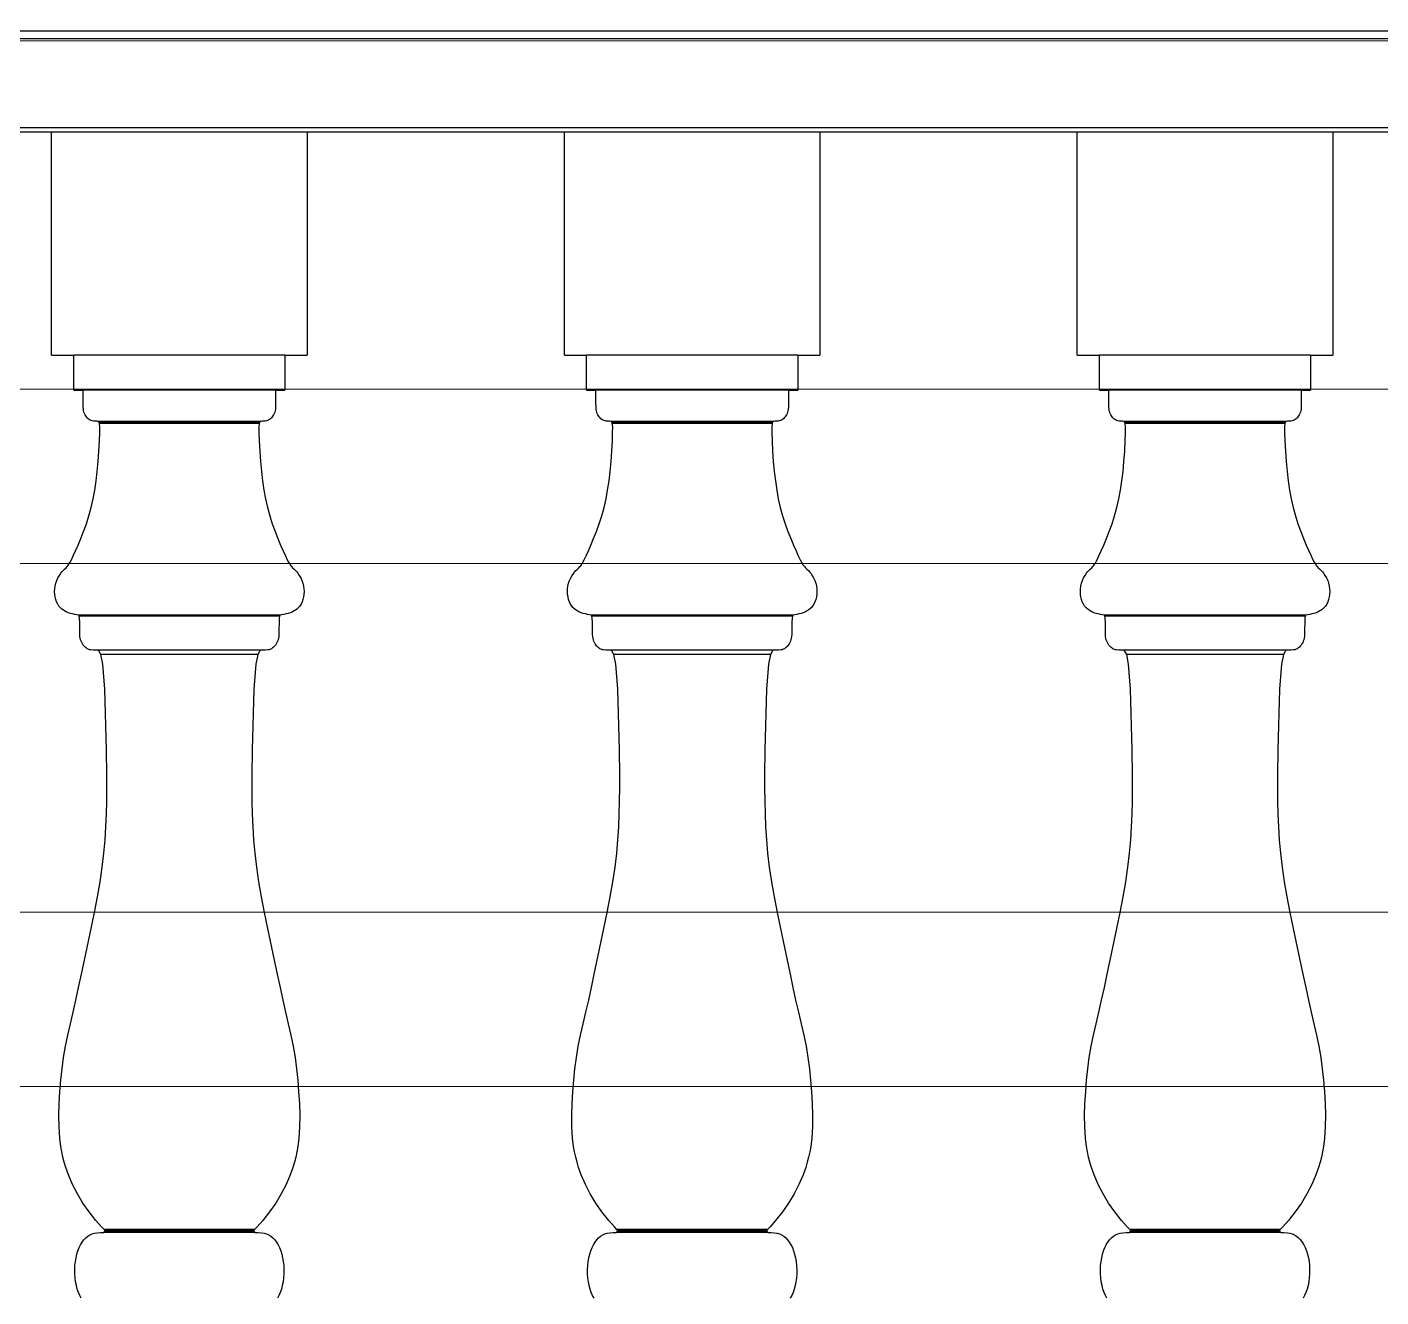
# Model space of a CAD drawing. Header units: inches. Extents: x 37.8 to 126.9, y 5.9 to 51.9.
# Drawn here: x 113.814 to 114.397, y 24.841 to 25.387 of the extents above; entities that cross this region are included whole.
import ezdxf

# ---------------------------------------------------------------- set-up
doc = ezdxf.new("R2010")
doc.units = ezdxf.units.IN
doc.header["$MEASUREMENT"] = 0
doc.layers.add('LAYER1', color=8, linetype='Continuous', lineweight=9)

msp = doc.modelspace()

# ---------------------------------------------------------------- hatches: boundary and pattern name
at = {"layer": 'LAYER1', "true_color": 0xc2b093}
h = msp.add_hatch(dxfattribs=at)
h.set_pattern_fill('ANSI32', color=253, scale=0.6, angle=135)
h.set_pattern_definition([(180, (290.93332, 359.28142), (-1e-17, -0.225), []), (180, (290.85832, 359.35642), (-1e-17, -0.225), [])])
h.paths.add_polyline_path([(106.05653, 37.34228), (106.05653, 37.54228), (106.05653, 37.59228), (106.05653, 37.99228), (106.05653, 38.04228), (106.05653, 38.44228), (106.05653, 38.49228), (106.05653, 38.84228), (107.05653, 38.84228), (107.05653, 38.49228), (107.05653, 38.44228), (107.05653, 38.04228), (107.05653, 37.99228), (107.05653, 37.59228), (107.05653, 37.54228), (107.05653, 37.34228)], flags=16)
h.paths.add_polyline_path([(107.99803, 37.34228), (107.99803, 37.54228), (107.99803, 37.59228), (107.99803, 37.99228), (107.99803, 38.04228), (107.99803, 38.44228), (107.99803, 38.49228), (107.99803, 38.84228), (108.99803, 38.84228), (108.99803, 38.49228), (108.99803, 38.44228), (108.99803, 38.04228), (108.99803, 37.99228), (108.99803, 37.59228), (108.99803, 37.54228), (108.99803, 37.34228)], flags=16)
h.paths.add_polyline_path([(116.59064, 26.14228), (116.59064, 26.94228), (117.19803, 26.94228), (117.19803, 26.14228)])
h.paths.add_polyline_path([(117.39803, 37.34228), (109.19803, 37.34228), (109.19803, 40.69228), (109.19803, 40.99228), (104.09803, 40.99228), (104.09803, 37.34228), (102.15807, 37.34228), (102.15807, 20.54228), (107.51799, 20.54228), (107.51799, 22.74228), (108.71799, 22.74228), (108.71799, 20.54228), (108.91799, 20.54228), (108.91799, 22.74228), (112.11799, 22.74228), (112.11799, 20.54228), (117.39803, 20.54228)])

# ---------------------------------------------------------------- linework, layer by layer
for p, q in [((111.83803, 25.38581), (114.81803, 25.38581)), ((112.67803, 25.38258), (114.81803, 25.38258)), ((111.83803, 25.34416), (114.81803, 25.34416)), ((113.71418, 25.34228), (113.82495, 25.34228)), ((113.82495, 25.24626), (113.82495, 25.34228)), ((113.82495, 25.34228), (113.93495, 25.34228)), ((113.93495, 25.34228), (113.93495, 25.24626)), ((113.93495, 25.34228), (114.04572, 25.34228)), ((114.04572, 25.24626), (114.04572, 25.34228)), ((114.04572, 25.34228), (114.15572, 25.34228)), ((114.15572, 25.34228), (114.15572, 25.24626)), ((114.15572, 25.34228), (114.26649, 25.34228)), ((114.26649, 25.24626), (114.26649, 25.34228)), ((114.26649, 25.34228), (114.37649, 25.34228)), ((114.37649, 25.34228), (114.37649, 25.24626)), ((114.37649, 25.34228), (114.48726, 25.34228)), ((113.82495, 25.24626), (113.83448, 25.24626)), ((113.83448, 25.23117), (113.83448, 25.24626)), ((113.92542, 25.24626), (113.83448, 25.24626)), ((113.92542, 25.24626), (113.92542, 25.23117)), ((113.92542, 25.24626), (113.93495, 25.24626)), ((114.04572, 25.24626), (114.05525, 25.24626)), ((114.05525, 25.23117), (114.05525, 25.24626)), ((114.14619, 25.24626), (114.05525, 25.24626)), ((114.14619, 25.24626), (114.14619, 25.23117)), ((114.14619, 25.24626), (114.15572, 25.24626)), ((114.26649, 25.24626), (114.27602, 25.24626)), ((114.27602, 25.23117), (114.27602, 25.24626)), ((114.36696, 25.24626), (114.27602, 25.24626)), ((114.36696, 25.24626), (114.36696, 25.23117)), ((114.36696, 25.24626), (114.37649, 25.24626)), ((113.83448, 25.23117), (113.8385, 25.23117)), ((113.83852, 25.22617), (113.8385, 25.23117)), ((113.9214, 25.23117), (113.8385, 25.23117)), ((113.9214, 25.23117), (113.92139, 25.22617)), ((113.9214, 25.23117), (113.92542, 25.23117)), ((114.05525, 25.23117), (114.05927, 25.23117)), ((114.05929, 25.22617), (114.05927, 25.23117)), ((114.14217, 25.23117), (114.05927, 25.23117)), ((114.14217, 25.23117), (114.14216, 25.22617)), ((114.14217, 25.23117), (114.14619, 25.23117)), ((114.27602, 25.23117), (114.28004, 25.23117)), ((114.28006, 25.22617), (114.28004, 25.23117)), ((114.36294, 25.23117), (114.28004, 25.23117)), ((114.36294, 25.23117), (114.36293, 25.22617)), ((114.36294, 25.23117), (114.36696, 25.23117)), ((113.83856, 25.22367), (113.83852, 25.22617)), ((113.83863, 25.22296), (113.83856, 25.22367)), ((113.92135, 25.22367), (113.92128, 25.22296)), ((113.92139, 25.22617), (113.92135, 25.22367)), ((114.05932, 25.22367), (114.05929, 25.22617)), ((114.0594, 25.22296), (114.05932, 25.22367)), ((114.14212, 25.22367), (114.14205, 25.22296)), ((114.14216, 25.22617), (114.14212, 25.22367)), ((114.28009, 25.22367), (114.28006, 25.22617)), ((114.28016, 25.22296), (114.28009, 25.22367)), ((114.36289, 25.22367), (114.36282, 25.22296)), ((114.36293, 25.22617), (114.36289, 25.22367)), ((113.83874, 25.22234), (113.83863, 25.22296)), ((113.83891, 25.22174), (113.83874, 25.22234)), ((113.83911, 25.22117), (113.83891, 25.22174)), ((113.83936, 25.22064), (113.83911, 25.22117)), ((113.83965, 25.22014), (113.83936, 25.22064)), ((113.83997, 25.21969), (113.83965, 25.22014)), ((113.84032, 25.21927), (113.83997, 25.21969)), ((113.8407, 25.2189), (113.84032, 25.21927)), ((113.84111, 25.21859), (113.8407, 25.2189)), ((113.84155, 25.21832), (113.84111, 25.21859)), ((113.842, 25.21812), (113.84155, 25.21832)), ((113.84248, 25.21797), (113.842, 25.21812)), ((113.84299, 25.21788), (113.84248, 25.21797)), ((113.84371, 25.21784), (113.84299, 25.21788)), ((113.84443, 25.21783), (113.84371, 25.21784)), ((113.84493, 25.21775), (113.84443, 25.21783)), ((113.91548, 25.21783), (113.91497, 25.21775)), ((113.91619, 25.21784), (113.91548, 25.21783)), ((113.91691, 25.21788), (113.91619, 25.21784)), ((113.91743, 25.21797), (113.91691, 25.21788)), ((113.9179, 25.21812), (113.91743, 25.21797)), ((113.91836, 25.21832), (113.9179, 25.21812)), ((113.91879, 25.21859), (113.91836, 25.21832)), ((113.9192, 25.2189), (113.91879, 25.21859)), ((113.91959, 25.21927), (113.9192, 25.2189)), ((113.91994, 25.21969), (113.91959, 25.21927)), ((113.92026, 25.22014), (113.91994, 25.21969)), ((113.92054, 25.22064), (113.92026, 25.22014)), ((113.92079, 25.22117), (113.92054, 25.22064)), ((113.921, 25.22174), (113.92079, 25.22117)), ((113.92116, 25.22234), (113.921, 25.22174)), ((113.92128, 25.22296), (113.92116, 25.22234)), ((114.05951, 25.22234), (114.0594, 25.22296)), ((114.05968, 25.22174), (114.05951, 25.22234)), ((114.05988, 25.22117), (114.05968, 25.22174)), ((114.06013, 25.22064), (114.05988, 25.22117)), ((114.06041, 25.22014), (114.06013, 25.22064)), ((114.06073, 25.21969), (114.06041, 25.22014)), ((114.06109, 25.21927), (114.06073, 25.21969)), ((114.06147, 25.2189), (114.06109, 25.21927)), ((114.06188, 25.21859), (114.06147, 25.2189)), ((114.06231, 25.21832), (114.06188, 25.21859)), ((114.06277, 25.21812), (114.06231, 25.21832)), ((114.06325, 25.21797), (114.06277, 25.21812)), ((114.06376, 25.21788), (114.06325, 25.21797)), ((114.06448, 25.21784), (114.06376, 25.21788)), ((114.0652, 25.21783), (114.06448, 25.21784)), ((114.0657, 25.21775), (114.0652, 25.21783)), ((114.13624, 25.21783), (114.13574, 25.21775)), ((114.13696, 25.21784), (114.13624, 25.21783)), ((114.13768, 25.21788), (114.13696, 25.21784)), ((114.13819, 25.21797), (114.13768, 25.21788)), ((114.13867, 25.21812), (114.13819, 25.21797)), ((114.13913, 25.21832), (114.13867, 25.21812)), ((114.13956, 25.21859), (114.13913, 25.21832)), ((114.13997, 25.2189), (114.13956, 25.21859)), ((114.14036, 25.21927), (114.13997, 25.2189)), ((114.14071, 25.21969), (114.14036, 25.21927)), ((114.14103, 25.22014), (114.14071, 25.21969)), ((114.14131, 25.22064), (114.14103, 25.22014)), ((114.14156, 25.22117), (114.14131, 25.22064)), ((114.14177, 25.22174), (114.14156, 25.22117)), ((114.14193, 25.22234), (114.14177, 25.22174)), ((114.14205, 25.22296), (114.14193, 25.22234)), ((114.28028, 25.22234), (114.28016, 25.22296)), ((114.28045, 25.22174), (114.28028, 25.22234)), ((114.28065, 25.22117), (114.28045, 25.22174)), ((114.2809, 25.22064), (114.28065, 25.22117)), ((114.28118, 25.22014), (114.2809, 25.22064)), ((114.2815, 25.21969), (114.28118, 25.22014)), ((114.28186, 25.21927), (114.2815, 25.21969)), ((114.28224, 25.2189), (114.28186, 25.21927)), ((114.28265, 25.21859), (114.28224, 25.2189)), ((114.28308, 25.21832), (114.28265, 25.21859)), ((114.28354, 25.21812), (114.28308, 25.21832)), ((114.28402, 25.21797), (114.28354, 25.21812)), ((114.28453, 25.21788), (114.28402, 25.21797)), ((114.28525, 25.21784), (114.28453, 25.21788)), ((114.28597, 25.21783), (114.28525, 25.21784)), ((114.28647, 25.21775), (114.28597, 25.21783)), ((114.35701, 25.21783), (114.35651, 25.21775)), ((114.35773, 25.21784), (114.35701, 25.21783)), ((114.35845, 25.21788), (114.35773, 25.21784)), ((114.35896, 25.21797), (114.35845, 25.21788)), ((114.35944, 25.21812), (114.35896, 25.21797)), ((114.3599, 25.21832), (114.35944, 25.21812)), ((114.36033, 25.21859), (114.3599, 25.21832)), ((114.36074, 25.2189), (114.36033, 25.21859)), ((114.36112, 25.21927), (114.36074, 25.2189)), ((114.36148, 25.21969), (114.36112, 25.21927)), ((114.3618, 25.22014), (114.36148, 25.21969)), ((114.36208, 25.22064), (114.3618, 25.22014)), ((114.36233, 25.22117), (114.36208, 25.22064)), ((114.36254, 25.22174), (114.36233, 25.22117)), ((114.3627, 25.22234), (114.36254, 25.22174)), ((114.36282, 25.22296), (114.3627, 25.22234)), ((113.91497, 25.21775), (113.84493, 25.21775)), ((113.84532, 25.2174), (113.84493, 25.21775)), ((113.91459, 25.2174), (113.84532, 25.2174)), ((113.84557, 25.21679), (113.84532, 25.2174)), ((113.91433, 25.21679), (113.84557, 25.21679)), ((113.84573, 25.21536), (113.84557, 25.21679)), ((113.84558, 25.20944), (113.84569, 25.21297)), ((113.84569, 25.21297), (113.84573, 25.21536)), ((113.91433, 25.21679), (113.91418, 25.21536)), ((113.91418, 25.21536), (113.91422, 25.21297)), ((113.91422, 25.21297), (113.91432, 25.20944)), ((113.91459, 25.2174), (113.91433, 25.21679)), ((113.91497, 25.21775), (113.91459, 25.2174)), ((114.13574, 25.21775), (114.0657, 25.21775)), ((114.06608, 25.2174), (114.0657, 25.21775)), ((114.13536, 25.2174), (114.06608, 25.2174)), ((114.06634, 25.21679), (114.06608, 25.2174)), ((114.1351, 25.21679), (114.06634, 25.21679)), ((114.0665, 25.21536), (114.06634, 25.21679)), ((114.06635, 25.20944), (114.06646, 25.21297)), ((114.06646, 25.21297), (114.0665, 25.21536)), ((114.1351, 25.21679), (114.13495, 25.21536)), ((114.13495, 25.21536), (114.13499, 25.21297)), ((114.13499, 25.21297), (114.13509, 25.20944)), ((114.13536, 25.2174), (114.1351, 25.21679)), ((114.13574, 25.21775), (114.13536, 25.2174)), ((114.35651, 25.21775), (114.28647, 25.21775)), ((114.28685, 25.2174), (114.28647, 25.21775)), ((114.35613, 25.2174), (114.28685, 25.2174)), ((114.28711, 25.21679), (114.28685, 25.2174)), ((114.35587, 25.21679), (114.28711, 25.21679)), ((114.28727, 25.21536), (114.28711, 25.21679)), ((114.28712, 25.20944), (114.28723, 25.21297)), ((114.28723, 25.21297), (114.28727, 25.21536)), ((114.35587, 25.21679), (114.35572, 25.21536)), ((114.35572, 25.21536), (114.35575, 25.21297)), ((114.35575, 25.21297), (114.35586, 25.20944)), ((114.35613, 25.2174), (114.35587, 25.21679)), ((114.35651, 25.21775), (114.35613, 25.2174)), ((113.84536, 25.20487), (113.84558, 25.20944)), ((113.91432, 25.20944), (113.91454, 25.20487)), ((114.06613, 25.20487), (114.06635, 25.20944)), ((114.13509, 25.20944), (114.13531, 25.20487)), ((114.2869, 25.20487), (114.28712, 25.20944)), ((114.35586, 25.20944), (114.35608, 25.20487)), ((113.84464, 25.19621), (113.84505, 25.20046)), ((113.84505, 25.20046), (113.84536, 25.20487)), ((113.91454, 25.20487), (113.91486, 25.20046)), ((113.91486, 25.20046), (113.91526, 25.19621)), ((114.06541, 25.19621), (114.06582, 25.20046)), ((114.06582, 25.20046), (114.06613, 25.20487)), ((114.13531, 25.20487), (114.13563, 25.20046)), ((114.13563, 25.20046), (114.13603, 25.19621)), ((114.28618, 25.19621), (114.28659, 25.20046)), ((114.28659, 25.20046), (114.2869, 25.20487)), ((114.35608, 25.20487), (114.35639, 25.20046)), ((114.35639, 25.20046), (114.3568, 25.19621)), ((113.84415, 25.19211), (113.84464, 25.19621)), ((113.91526, 25.19621), (113.91575, 25.19211)), ((114.06492, 25.19211), (114.06541, 25.19621)), ((114.13603, 25.19621), (114.13652, 25.19211)), ((114.28569, 25.19211), (114.28618, 25.19621)), ((114.3568, 25.19621), (114.35729, 25.19211)), ((113.84356, 25.18817), (113.84415, 25.19211)), ((113.91575, 25.19211), (113.91634, 25.18817)), ((114.06433, 25.18817), (114.06492, 25.19211)), ((114.13652, 25.19211), (114.13711, 25.18817)), ((114.2851, 25.18817), (114.28569, 25.19211)), ((114.35729, 25.19211), (114.35788, 25.18817)), ((113.84205, 25.1807), (113.84288, 25.18438)), ((113.84288, 25.18438), (113.84356, 25.18817)), ((113.91634, 25.18817), (113.91702, 25.18438)), ((113.91702, 25.18438), (113.91785, 25.1807)), ((114.06282, 25.1807), (114.06365, 25.18438)), ((114.06365, 25.18438), (114.06433, 25.18817)), ((114.13711, 25.18817), (114.13779, 25.18438)), ((114.13779, 25.18438), (114.13862, 25.1807)), ((114.28359, 25.1807), (114.28442, 25.18438)), ((114.28442, 25.18438), (114.2851, 25.18817)), ((114.35788, 25.18817), (114.35856, 25.18438)), ((114.35856, 25.18438), (114.35939, 25.1807)), ((113.83993, 25.17366), (113.84105, 25.17711)), ((113.84105, 25.17711), (113.84205, 25.1807)), ((113.91785, 25.1807), (113.91885, 25.17711)), ((113.91885, 25.17711), (113.91997, 25.17366)), ((114.0607, 25.17366), (114.06182, 25.17711)), ((114.06182, 25.17711), (114.06282, 25.1807)), ((114.13862, 25.1807), (114.13962, 25.17711)), ((114.13962, 25.17711), (114.14074, 25.17366)), ((114.28147, 25.17366), (114.28259, 25.17711)), ((114.28259, 25.17711), (114.28359, 25.1807)), ((114.35939, 25.1807), (114.36039, 25.17711)), ((114.36039, 25.17711), (114.36151, 25.17366)), ((113.83873, 25.17037), (113.83993, 25.17366)), ((113.91997, 25.17366), (113.92117, 25.17037)), ((114.0595, 25.17037), (114.0607, 25.17366)), ((114.14074, 25.17366), (114.14194, 25.17037)), ((114.28027, 25.17037), (114.28147, 25.17366)), ((114.36151, 25.17366), (114.36271, 25.17037)), ((113.83634, 25.16449), (113.83752, 25.1673)), ((113.83752, 25.1673), (113.83873, 25.17037)), ((113.92117, 25.17037), (113.92238, 25.1673)), ((113.92238, 25.1673), (113.92356, 25.16449)), ((114.05711, 25.16449), (114.05829, 25.1673)), ((114.05829, 25.1673), (114.0595, 25.17037)), ((114.14194, 25.17037), (114.14315, 25.1673)), ((114.14315, 25.1673), (114.14433, 25.16449)), ((114.27788, 25.16449), (114.27906, 25.1673)), ((114.27906, 25.1673), (114.28027, 25.17037)), ((114.36271, 25.17037), (114.36392, 25.1673)), ((114.36392, 25.1673), (114.3651, 25.16449)), ((113.83349, 25.15814), (113.83431, 25.15985)), ((113.83431, 25.15985), (113.83526, 25.16199)), ((113.83526, 25.16199), (113.83634, 25.16449)), ((113.92356, 25.16449), (113.92465, 25.16199)), ((113.92465, 25.16199), (113.9256, 25.15985)), ((113.9256, 25.15985), (113.92641, 25.15814)), ((114.05426, 25.15814), (114.05508, 25.15985)), ((114.05508, 25.15985), (114.05603, 25.16199)), ((114.05603, 25.16199), (114.05711, 25.16449)), ((114.14433, 25.16449), (114.14542, 25.16199)), ((114.14542, 25.16199), (114.14637, 25.15985)), ((114.14637, 25.15985), (114.14718, 25.15814)), ((114.27503, 25.15814), (114.27584, 25.15985)), ((114.27584, 25.15985), (114.2768, 25.16199)), ((114.2768, 25.16199), (114.27788, 25.16449)), ((114.3651, 25.16449), (114.36619, 25.16199)), ((114.36619, 25.16199), (114.36714, 25.15985)), ((114.36714, 25.15985), (114.36795, 25.15814)), ((113.82993, 25.15352), (113.83057, 25.15415)), ((113.83057, 25.15415), (113.83118, 25.15476)), ((113.83118, 25.15476), (113.83164, 25.15526)), ((113.83164, 25.15526), (113.83195, 25.15564)), ((113.83195, 25.15564), (113.83227, 25.15607)), ((113.83227, 25.15607), (113.8326, 25.15656)), ((113.8326, 25.15656), (113.83294, 25.15712)), ((113.83294, 25.15712), (113.83349, 25.15814)), ((113.92641, 25.15814), (113.92696, 25.15712)), ((113.92696, 25.15712), (113.92731, 25.15656)), ((113.92731, 25.15656), (113.92764, 25.15607)), ((113.92764, 25.15607), (113.92795, 25.15564)), ((113.92795, 25.15564), (113.92826, 25.15526)), ((113.92826, 25.15526), (113.92872, 25.15476)), ((113.92872, 25.15476), (113.92934, 25.15415)), ((113.92934, 25.15415), (113.92998, 25.15352)), ((114.05069, 25.15352), (114.05134, 25.15415)), ((114.05134, 25.15415), (114.05195, 25.15476)), ((114.05195, 25.15476), (114.05241, 25.15526)), ((114.05241, 25.15526), (114.05272, 25.15564)), ((114.05272, 25.15564), (114.05304, 25.15607)), ((114.05304, 25.15607), (114.05337, 25.15656)), ((114.05337, 25.15656), (114.05371, 25.15712)), ((114.05371, 25.15712), (114.05426, 25.15814)), ((114.14718, 25.15814), (114.14773, 25.15712)), ((114.14773, 25.15712), (114.14808, 25.15656)), ((114.14808, 25.15656), (114.1484, 25.15607)), ((114.1484, 25.15607), (114.14872, 25.15564)), ((114.14872, 25.15564), (114.14903, 25.15526)), ((114.14903, 25.15526), (114.14949, 25.15476)), ((114.14949, 25.15476), (114.1501, 25.15415)), ((114.1501, 25.15415), (114.15075, 25.15352)), ((114.27146, 25.15352), (114.27211, 25.15415)), ((114.27211, 25.15415), (114.27272, 25.15476)), ((114.27272, 25.15476), (114.27318, 25.15526)), ((114.27318, 25.15526), (114.27349, 25.15564)), ((114.27349, 25.15564), (114.27381, 25.15607)), ((114.27381, 25.15607), (114.27414, 25.15656)), ((114.27414, 25.15656), (114.27448, 25.15712)), ((114.27448, 25.15712), (114.27503, 25.15814)), ((114.36795, 25.15814), (114.3685, 25.15712)), ((114.3685, 25.15712), (114.36885, 25.15656)), ((114.36885, 25.15656), (114.36917, 25.15607)), ((114.36917, 25.15607), (114.36949, 25.15564)), ((114.36949, 25.15564), (114.3698, 25.15526)), ((114.3698, 25.15526), (114.37026, 25.15476)), ((114.37026, 25.15476), (114.37087, 25.15415)), ((114.37087, 25.15415), (114.37152, 25.15352)), ((113.82649, 25.14689), (113.82676, 25.14808)), ((113.82676, 25.14808), (113.82716, 25.14925)), ((113.82716, 25.14925), (113.82767, 25.15038)), ((113.82767, 25.15038), (113.82831, 25.15146)), ((113.82831, 25.15146), (113.82894, 25.15237)), ((113.82894, 25.15237), (113.8294, 25.15297)), ((113.8294, 25.15297), (113.82993, 25.15352)), ((113.92998, 25.15352), (113.9305, 25.15297)), ((113.9305, 25.15297), (113.93097, 25.15237)), ((113.93097, 25.15237), (113.93159, 25.15146)), ((113.93159, 25.15146), (113.93223, 25.15038)), ((113.93223, 25.15038), (113.93275, 25.14925)), ((113.93275, 25.14925), (113.93314, 25.14808)), ((113.93314, 25.14808), (113.93342, 25.14689)), ((114.04726, 25.14689), (114.04753, 25.14808)), ((114.04753, 25.14808), (114.04793, 25.14925)), ((114.04793, 25.14925), (114.04844, 25.15038)), ((114.04844, 25.15038), (114.04908, 25.15146)), ((114.04908, 25.15146), (114.04971, 25.15237)), ((114.04971, 25.15237), (114.05017, 25.15297)), ((114.05017, 25.15297), (114.05069, 25.15352)), ((114.15075, 25.15352), (114.15127, 25.15297)), ((114.15127, 25.15297), (114.15174, 25.15237)), ((114.15174, 25.15237), (114.15236, 25.15146)), ((114.15236, 25.15146), (114.153, 25.15038)), ((114.153, 25.15038), (114.15352, 25.14925)), ((114.15352, 25.14925), (114.15391, 25.14808)), ((114.15391, 25.14808), (114.15418, 25.14689)), ((114.26803, 25.14689), (114.2683, 25.14808)), ((114.2683, 25.14808), (114.2687, 25.14925)), ((114.2687, 25.14925), (114.26921, 25.15038)), ((114.26921, 25.15038), (114.26985, 25.15146)), ((114.26985, 25.15146), (114.27047, 25.15237)), ((114.27047, 25.15237), (114.27094, 25.15297)), ((114.27094, 25.15297), (114.27146, 25.15352)), ((114.37152, 25.15352), (114.37204, 25.15297)), ((114.37204, 25.15297), (114.37251, 25.15237)), ((114.37251, 25.15237), (114.37313, 25.15146)), ((114.37313, 25.15146), (114.37377, 25.15038)), ((114.37377, 25.15038), (114.37429, 25.14925)), ((114.37429, 25.14925), (114.37468, 25.14808)), ((114.37468, 25.14808), (114.37495, 25.14689)), ((113.82628, 25.1445), (113.82633, 25.14569)), ((113.82634, 25.14333), (113.82628, 25.1445)), ((113.82633, 25.14569), (113.82649, 25.14689)), ((113.8265, 25.14219), (113.82634, 25.14333)), ((113.82676, 25.14111), (113.8265, 25.14219)), ((113.93341, 25.14219), (113.93314, 25.14111)), ((113.93357, 25.14333), (113.93341, 25.14219)), ((113.93342, 25.14689), (113.93358, 25.14569)), ((113.93363, 25.1445), (113.93357, 25.14333)), ((113.93358, 25.14569), (113.93363, 25.1445)), ((114.04705, 25.1445), (114.0471, 25.14569)), ((114.04711, 25.14333), (114.04705, 25.1445)), ((114.0471, 25.14569), (114.04726, 25.14689)), ((114.04727, 25.14219), (114.04711, 25.14333)), ((114.04753, 25.14111), (114.04727, 25.14219)), ((114.15417, 25.14219), (114.15391, 25.14111)), ((114.15434, 25.14333), (114.15417, 25.14219)), ((114.15418, 25.14689), (114.15434, 25.14569)), ((114.15434, 25.14569), (114.1544, 25.1445)), ((114.1544, 25.1445), (114.15434, 25.14333)), ((114.26782, 25.1445), (114.26787, 25.14569)), ((114.26788, 25.14333), (114.26782, 25.1445)), ((114.26787, 25.14569), (114.26803, 25.14689)), ((114.26804, 25.14219), (114.26788, 25.14333)), ((114.2683, 25.14111), (114.26804, 25.14219)), ((114.37494, 25.14219), (114.37468, 25.14111)), ((114.37511, 25.14333), (114.37494, 25.14219)), ((114.37495, 25.14689), (114.37511, 25.14569)), ((114.37511, 25.14569), (114.37516, 25.1445)), ((114.37516, 25.1445), (114.37511, 25.14333)), ((113.82712, 25.14008), (113.82676, 25.14111)), ((113.82758, 25.13914), (113.82712, 25.14008)), ((113.82812, 25.13829), (113.82758, 25.13914)), ((113.82875, 25.13754), (113.82812, 25.13829)), ((113.82943, 25.13692), (113.82875, 25.13754)), ((113.83002, 25.13647), (113.82943, 25.13692)), ((113.8305, 25.13617), (113.83002, 25.13647)), ((113.92989, 25.13647), (113.9294, 25.13617)), ((113.93047, 25.13692), (113.92989, 25.13647)), ((113.93115, 25.13754), (113.93047, 25.13692)), ((113.93178, 25.13829), (113.93115, 25.13754)), ((113.93233, 25.13914), (113.93178, 25.13829)), ((113.93278, 25.14008), (113.93233, 25.13914)), ((113.93314, 25.14111), (113.93278, 25.14008)), ((114.04789, 25.14008), (114.04753, 25.14111)), ((114.04835, 25.13914), (114.04789, 25.14008)), ((114.04889, 25.13829), (114.04835, 25.13914)), ((114.04952, 25.13754), (114.04889, 25.13829)), ((114.0502, 25.13692), (114.04952, 25.13754)), ((114.05079, 25.13647), (114.0502, 25.13692)), ((114.05127, 25.13617), (114.05079, 25.13647)), ((114.15066, 25.13647), (114.15017, 25.13617)), ((114.15124, 25.13692), (114.15066, 25.13647)), ((114.15192, 25.13754), (114.15124, 25.13692)), ((114.15255, 25.13829), (114.15192, 25.13754)), ((114.1531, 25.13914), (114.15255, 25.13829)), ((114.15355, 25.14008), (114.1531, 25.13914)), ((114.15391, 25.14111), (114.15355, 25.14008)), ((114.26866, 25.14008), (114.2683, 25.14111)), ((114.26911, 25.13914), (114.26866, 25.14008)), ((114.26966, 25.13829), (114.26911, 25.13914)), ((114.27029, 25.13754), (114.26966, 25.13829)), ((114.27097, 25.13692), (114.27029, 25.13754)), ((114.27156, 25.13647), (114.27097, 25.13692)), ((114.27204, 25.13617), (114.27156, 25.13647)), ((114.37142, 25.13647), (114.37094, 25.13617)), ((114.37201, 25.13692), (114.37142, 25.13647)), ((114.37269, 25.13754), (114.37201, 25.13692)), ((114.37332, 25.13829), (114.37269, 25.13754)), ((114.37387, 25.13914), (114.37332, 25.13829)), ((114.37432, 25.14008), (114.37387, 25.13914)), ((114.37468, 25.14111), (114.37432, 25.14008)), ((113.8312, 25.13582), (113.8305, 25.13617)), ((113.83212, 25.13544), (113.8312, 25.13582)), ((113.83305, 25.13512), (113.83212, 25.13544)), ((113.83397, 25.13487), (113.83305, 25.13512)), ((113.8349, 25.13466), (113.83397, 25.13487)), ((113.83583, 25.13449), (113.8349, 25.13466)), ((113.8364, 25.13439), (113.83583, 25.13449)), ((113.83663, 25.13432), (113.8364, 25.13439)), ((113.92327, 25.13432), (113.83663, 25.13432)), ((113.83681, 25.13392), (113.83663, 25.13432)), ((113.92309, 25.13392), (113.83681, 25.13392)), ((113.83695, 25.13312), (113.83681, 25.13392)), ((113.83705, 25.1312), (113.83695, 25.13312)), ((113.83706, 25.12803), (113.83705, 25.1312)), ((113.92286, 25.1312), (113.92284, 25.12803)), ((113.92296, 25.13312), (113.92286, 25.1312)), ((113.92309, 25.13392), (113.92296, 25.13312)), ((113.92327, 25.13432), (113.92309, 25.13392)), ((113.9235, 25.13439), (113.92327, 25.13432)), ((113.92408, 25.13449), (113.9235, 25.13439)), ((113.925, 25.13466), (113.92408, 25.13449)), ((113.92593, 25.13487), (113.925, 25.13466)), ((113.92686, 25.13512), (113.92593, 25.13487)), ((113.92778, 25.13544), (113.92686, 25.13512)), ((113.92871, 25.13582), (113.92778, 25.13544)), ((113.9294, 25.13617), (113.92871, 25.13582)), ((114.05197, 25.13582), (114.05127, 25.13617)), ((114.05289, 25.13544), (114.05197, 25.13582)), ((114.05382, 25.13512), (114.05289, 25.13544)), ((114.05474, 25.13487), (114.05382, 25.13512)), ((114.05567, 25.13466), (114.05474, 25.13487)), ((114.05659, 25.13449), (114.05567, 25.13466)), ((114.05717, 25.13439), (114.05659, 25.13449)), ((114.0574, 25.13432), (114.05717, 25.13439)), ((114.14404, 25.13432), (114.0574, 25.13432)), ((114.05758, 25.13392), (114.0574, 25.13432)), ((114.14386, 25.13392), (114.05758, 25.13392)), ((114.05771, 25.13312), (114.05758, 25.13392)), ((114.05781, 25.1312), (114.05771, 25.13312)), ((114.05783, 25.12803), (114.05781, 25.1312)), ((114.14363, 25.1312), (114.14361, 25.12803)), ((114.14373, 25.13312), (114.14363, 25.1312)), ((114.14386, 25.13392), (114.14373, 25.13312)), ((114.14404, 25.13432), (114.14386, 25.13392)), ((114.14427, 25.13439), (114.14404, 25.13432)), ((114.14485, 25.13449), (114.14427, 25.13439)), ((114.14577, 25.13466), (114.14485, 25.13449)), ((114.1467, 25.13487), (114.14577, 25.13466)), ((114.14762, 25.13512), (114.1467, 25.13487)), ((114.14855, 25.13544), (114.14762, 25.13512)), ((114.14948, 25.13582), (114.14855, 25.13544)), ((114.15017, 25.13617), (114.14948, 25.13582)), ((114.27274, 25.13582), (114.27204, 25.13617)), ((114.27366, 25.13544), (114.27274, 25.13582)), ((114.27459, 25.13512), (114.27366, 25.13544)), ((114.27551, 25.13487), (114.27459, 25.13512)), ((114.27644, 25.13466), (114.27551, 25.13487)), ((114.27736, 25.13449), (114.27644, 25.13466)), ((114.27794, 25.13439), (114.27736, 25.13449)), ((114.27817, 25.13432), (114.27794, 25.13439)), ((114.36481, 25.13432), (114.27817, 25.13432)), ((114.27835, 25.13392), (114.27817, 25.13432)), ((114.36463, 25.13392), (114.27835, 25.13392)), ((114.27848, 25.13312), (114.27835, 25.13392)), ((114.27858, 25.1312), (114.27848, 25.13312)), ((114.2786, 25.12803), (114.27858, 25.1312)), ((114.3644, 25.1312), (114.36438, 25.12803)), ((114.3645, 25.13312), (114.3644, 25.1312)), ((114.36463, 25.13392), (114.3645, 25.13312)), ((114.36481, 25.13432), (114.36463, 25.13392)), ((114.36504, 25.13439), (114.36481, 25.13432)), ((114.36562, 25.13449), (114.36504, 25.13439)), ((114.36654, 25.13466), (114.36562, 25.13449)), ((114.36747, 25.13487), (114.36654, 25.13466)), ((114.36839, 25.13512), (114.36747, 25.13487)), ((114.36932, 25.13544), (114.36839, 25.13512)), ((114.37025, 25.13582), (114.36932, 25.13544)), ((114.37094, 25.13617), (114.37025, 25.13582)), ((113.83709, 25.12604), (113.83706, 25.12803)), ((113.83716, 25.12516), (113.83709, 25.12604)), ((113.83728, 25.12447), (113.83716, 25.12516)), ((113.92274, 25.12516), (113.92263, 25.12447)), ((113.92281, 25.12604), (113.92274, 25.12516)), ((113.92284, 25.12803), (113.92281, 25.12604)), ((114.05786, 25.12604), (114.05783, 25.12803)), ((114.05793, 25.12516), (114.05786, 25.12604)), ((114.05804, 25.12447), (114.05793, 25.12516)), ((114.14351, 25.12516), (114.1434, 25.12447)), ((114.14358, 25.12604), (114.14351, 25.12516)), ((114.14361, 25.12803), (114.14358, 25.12604)), ((114.27863, 25.12604), (114.2786, 25.12803)), ((114.2787, 25.12516), (114.27863, 25.12604)), ((114.27881, 25.12447), (114.2787, 25.12516)), ((114.36428, 25.12516), (114.36417, 25.12447)), ((114.36435, 25.12604), (114.36428, 25.12516)), ((114.36438, 25.12803), (114.36435, 25.12604)), ((113.83744, 25.12381), (113.83728, 25.12447)), ((113.83766, 25.12318), (113.83744, 25.12381)), ((113.83792, 25.12258), (113.83766, 25.12318)), ((113.83822, 25.12202), (113.83792, 25.12258)), ((113.83856, 25.1215), (113.83822, 25.12202)), ((113.83894, 25.12103), (113.83856, 25.1215)), ((113.83935, 25.12062), (113.83894, 25.12103)), ((113.8398, 25.12025), (113.83935, 25.12062)), ((113.84027, 25.11995), (113.8398, 25.12025)), ((113.84076, 25.1197), (113.84027, 25.11995)), ((113.84128, 25.11952), (113.84076, 25.1197)), ((113.84182, 25.11941), (113.84128, 25.11952)), ((113.84284, 25.11935), (113.84182, 25.11941)), ((113.84412, 25.11933), (113.84284, 25.11935)), ((113.84521, 25.11926), (113.84412, 25.11933)), ((113.9147, 25.11926), (113.84521, 25.11926)), ((113.84622, 25.1175), (113.84521, 25.11926)), ((113.9147, 25.11926), (113.91369, 25.1175)), ((113.91578, 25.11933), (113.9147, 25.11926)), ((113.91706, 25.11935), (113.91578, 25.11933)), ((113.91808, 25.11941), (113.91706, 25.11935)), ((113.91862, 25.11952), (113.91808, 25.11941)), ((113.91914, 25.1197), (113.91862, 25.11952)), ((113.91964, 25.11995), (113.91914, 25.1197)), ((113.92011, 25.12025), (113.91964, 25.11995)), ((113.92055, 25.12062), (113.92011, 25.12025)), ((113.92096, 25.12103), (113.92055, 25.12062)), ((113.92134, 25.1215), (113.92096, 25.12103)), ((113.92168, 25.12202), (113.92134, 25.1215)), ((113.92199, 25.12258), (113.92168, 25.12202)), ((113.92225, 25.12318), (113.92199, 25.12258)), ((113.92246, 25.12381), (113.92225, 25.12318)), ((113.92263, 25.12447), (113.92246, 25.12381)), ((114.05821, 25.12381), (114.05804, 25.12447)), ((114.05843, 25.12318), (114.05821, 25.12381)), ((114.05869, 25.12258), (114.05843, 25.12318)), ((114.05899, 25.12202), (114.05869, 25.12258)), ((114.05933, 25.1215), (114.05899, 25.12202)), ((114.05971, 25.12103), (114.05933, 25.1215)), ((114.06012, 25.12062), (114.05971, 25.12103)), ((114.06057, 25.12025), (114.06012, 25.12062)), ((114.06104, 25.11995), (114.06057, 25.12025)), ((114.06153, 25.1197), (114.06104, 25.11995)), ((114.06205, 25.11952), (114.06153, 25.1197)), ((114.06259, 25.11941), (114.06205, 25.11952)), ((114.06361, 25.11935), (114.06259, 25.11941)), ((114.06489, 25.11933), (114.06361, 25.11935)), ((114.06598, 25.11926), (114.06489, 25.11933)), ((114.13546, 25.11926), (114.06598, 25.11926)), ((114.06699, 25.1175), (114.06598, 25.11926)), ((114.13546, 25.11926), (114.13446, 25.1175)), ((114.13655, 25.11933), (114.13546, 25.11926)), ((114.13783, 25.11935), (114.13655, 25.11933)), ((114.13885, 25.11941), (114.13783, 25.11935)), ((114.13939, 25.11952), (114.13885, 25.11941)), ((114.13991, 25.1197), (114.13939, 25.11952)), ((114.14041, 25.11995), (114.13991, 25.1197)), ((114.14088, 25.12025), (114.14041, 25.11995)), ((114.14132, 25.12062), (114.14088, 25.12025)), ((114.14173, 25.12103), (114.14132, 25.12062)), ((114.14211, 25.1215), (114.14173, 25.12103)), ((114.14245, 25.12202), (114.14211, 25.1215)), ((114.14276, 25.12258), (114.14245, 25.12202)), ((114.14302, 25.12318), (114.14276, 25.12258)), ((114.14323, 25.12381), (114.14302, 25.12318)), ((114.1434, 25.12447), (114.14323, 25.12381)), ((114.27898, 25.12381), (114.27881, 25.12447)), ((114.2792, 25.12318), (114.27898, 25.12381)), ((114.27946, 25.12258), (114.2792, 25.12318)), ((114.27976, 25.12202), (114.27946, 25.12258)), ((114.2801, 25.1215), (114.27976, 25.12202)), ((114.28048, 25.12103), (114.2801, 25.1215)), ((114.28089, 25.12062), (114.28048, 25.12103)), ((114.28134, 25.12025), (114.28089, 25.12062)), ((114.28181, 25.11995), (114.28134, 25.12025)), ((114.2823, 25.1197), (114.28181, 25.11995)), ((114.28282, 25.11952), (114.2823, 25.1197)), ((114.28336, 25.11941), (114.28282, 25.11952)), ((114.28438, 25.11935), (114.28336, 25.11941)), ((114.28566, 25.11933), (114.28438, 25.11935)), ((114.28675, 25.11926), (114.28566, 25.11933)), ((114.35623, 25.11926), (114.28675, 25.11926)), ((114.28776, 25.1175), (114.28675, 25.11926)), ((114.35623, 25.11926), (114.35522, 25.1175)), ((114.35732, 25.11933), (114.35623, 25.11926)), ((114.3586, 25.11935), (114.35732, 25.11933)), ((114.35962, 25.11941), (114.3586, 25.11935)), ((114.36016, 25.11952), (114.35962, 25.11941)), ((114.36068, 25.1197), (114.36016, 25.11952)), ((114.36117, 25.11995), (114.36068, 25.1197)), ((114.36165, 25.12025), (114.36117, 25.11995)), ((114.36209, 25.12062), (114.36165, 25.12025)), ((114.3625, 25.12103), (114.36209, 25.12062)), ((114.36288, 25.1215), (114.3625, 25.12103)), ((114.36322, 25.12202), (114.36288, 25.1215)), ((114.36353, 25.12258), (114.36322, 25.12202)), ((114.36379, 25.12318), (114.36353, 25.12258)), ((114.364, 25.12381), (114.36379, 25.12318)), ((114.36417, 25.12447), (114.364, 25.12381)), ((113.91369, 25.1175), (113.84622, 25.1175)), ((113.84704, 25.11334), (113.84622, 25.1175)), ((113.8479, 25.10258), (113.84704, 25.11334)), ((113.91287, 25.11334), (113.912, 25.10258)), ((113.91369, 25.1175), (113.91287, 25.11334)), ((114.13446, 25.1175), (114.06699, 25.1175)), ((114.0678, 25.11334), (114.06699, 25.1175)), ((114.06867, 25.10258), (114.0678, 25.11334)), ((114.13364, 25.11334), (114.13277, 25.10258)), ((114.13446, 25.1175), (114.13364, 25.11334)), ((114.35522, 25.1175), (114.28776, 25.1175)), ((114.28857, 25.11334), (114.28776, 25.1175)), ((114.28944, 25.10258), (114.28857, 25.11334)), ((114.35441, 25.11334), (114.35354, 25.10258)), ((114.35522, 25.1175), (114.35441, 25.11334)), ((113.84866, 25.07637), (113.8479, 25.10258)), ((113.912, 25.10258), (113.91125, 25.07637)), ((114.06942, 25.07637), (114.06867, 25.10258)), ((114.13277, 25.10258), (114.13202, 25.07637)), ((114.29019, 25.07637), (114.28944, 25.10258)), ((114.35354, 25.10258), (114.35279, 25.07637)), ((113.84879, 25.06557), (113.84866, 25.07637)), ((113.91125, 25.07637), (113.91112, 25.06557)), ((114.06956, 25.06557), (114.06942, 25.07637)), ((114.13202, 25.07637), (114.13188, 25.06557)), ((114.29033, 25.06557), (114.29019, 25.07637)), ((114.35279, 25.07637), (114.35265, 25.06557)), ((113.84875, 25.05992), (113.84879, 25.06557)), ((113.91112, 25.06557), (113.91115, 25.05992)), ((114.06952, 25.05992), (114.06956, 25.06557)), ((114.13188, 25.06557), (114.13192, 25.05992)), ((114.29029, 25.05992), (114.29033, 25.06557)), ((114.35265, 25.06557), (114.35269, 25.05992)), ((113.84868, 25.05437), (113.84875, 25.05992)), ((113.91115, 25.05992), (113.91122, 25.05437)), ((114.06945, 25.05437), (114.06952, 25.05992)), ((114.13192, 25.05992), (114.13199, 25.05437)), ((114.29022, 25.05437), (114.29029, 25.05992)), ((114.35269, 25.05992), (114.35276, 25.05437)), ((113.84832, 25.04331), (113.84855, 25.04885)), ((113.84855, 25.04885), (113.84868, 25.05437)), ((113.91122, 25.05437), (113.91136, 25.04885)), ((113.91136, 25.04885), (113.91158, 25.04331)), ((114.06909, 25.04331), (114.06932, 25.04885)), ((114.06932, 25.04885), (114.06945, 25.05437)), ((114.13199, 25.05437), (114.13213, 25.04885)), ((114.13213, 25.04885), (114.13235, 25.04331)), ((114.28986, 25.04331), (114.29009, 25.04885)), ((114.29009, 25.04885), (114.29022, 25.05437)), ((114.35276, 25.05437), (114.35289, 25.04885)), ((114.35289, 25.04885), (114.35312, 25.04331)), ((113.84797, 25.03768), (113.84832, 25.04331)), ((113.91158, 25.04331), (113.91194, 25.03768)), ((114.06874, 25.03768), (114.06909, 25.04331)), ((114.13235, 25.04331), (114.13271, 25.03768)), ((114.28951, 25.03768), (114.28986, 25.04331)), ((114.35312, 25.04331), (114.35347, 25.03768)), ((113.84746, 25.03191), (113.84797, 25.03768)), ((113.91194, 25.03768), (113.91244, 25.03191)), ((114.06823, 25.03191), (114.06874, 25.03768)), ((114.13271, 25.03768), (114.13321, 25.03191)), ((114.289, 25.03191), (114.28951, 25.03768)), ((114.35347, 25.03768), (114.35398, 25.03191)), ((113.84677, 25.02592), (113.84746, 25.03191)), ((113.91244, 25.03191), (113.91314, 25.02592)), ((114.06754, 25.02592), (114.06823, 25.03191)), ((114.13321, 25.03191), (114.1339, 25.02592)), ((114.28831, 25.02592), (114.289, 25.03191)), ((114.35398, 25.03191), (114.35467, 25.02592)), ((113.84585, 25.01965), (113.84677, 25.02592)), ((113.91314, 25.02592), (113.91406, 25.01965)), ((114.06662, 25.01965), (114.06754, 25.02592)), ((114.1339, 25.02592), (114.13483, 25.01965)), ((114.28739, 25.01965), (114.28831, 25.02592)), ((114.35467, 25.02592), (114.3556, 25.01965)), ((113.84471, 25.01314), (113.84585, 25.01965)), ((113.91406, 25.01965), (113.91519, 25.01314)), ((114.06548, 25.01314), (114.06662, 25.01965)), ((114.13483, 25.01965), (114.13596, 25.01314)), ((114.28625, 25.01314), (114.28739, 25.01965)), ((114.3556, 25.01965), (114.35673, 25.01314)), ((113.84342, 25.00648), (113.84471, 25.01314)), ((113.91519, 25.01314), (113.91648, 25.00648)), ((114.06419, 25.00648), (114.06548, 25.01314)), ((114.13596, 25.01314), (114.13725, 25.00648)), ((114.28496, 25.00648), (114.28625, 25.01314)), ((114.35673, 25.01314), (114.35802, 25.00648)), ((113.84199, 24.99956), (113.84342, 25.00648)), ((113.91648, 25.00648), (113.91791, 24.99956)), ((114.06276, 24.99956), (114.06419, 25.00648)), ((114.13725, 25.00648), (114.13868, 24.99956)), ((114.28353, 24.99956), (114.28496, 25.00648)), ((114.35802, 25.00648), (114.35945, 24.99956)), ((113.83966, 24.98865), (113.84199, 24.99956)), ((113.91791, 24.99956), (113.92024, 24.98865)), ((114.06043, 24.98865), (114.06276, 24.99956)), ((114.13868, 24.99956), (114.14101, 24.98865)), ((114.2812, 24.98865), (114.28353, 24.99956)), ((114.35945, 24.99956), (114.36178, 24.98865)), ((113.83781, 24.97987), (113.83966, 24.98865)), ((113.92024, 24.98865), (113.9221, 24.97987)), ((114.05858, 24.97987), (114.06043, 24.98865)), ((114.14101, 24.98865), (114.14287, 24.97987)), ((114.27934, 24.97987), (114.2812, 24.98865)), ((114.36178, 24.98865), (114.36364, 24.97987)), ((113.83661, 24.97412), (113.83781, 24.97987)), ((113.9221, 24.97987), (113.9233, 24.97412)), ((114.05738, 24.97412), (114.05858, 24.97987)), ((114.14287, 24.97987), (114.14406, 24.97412)), ((114.27815, 24.97412), (114.27934, 24.97987)), ((114.36364, 24.97987), (114.36483, 24.97412)), ((113.83542, 24.96869), (113.83661, 24.97412)), ((113.9233, 24.97412), (113.92448, 24.96869)), ((114.05619, 24.96869), (114.05738, 24.97412)), ((114.14406, 24.97412), (114.14525, 24.96869)), ((114.27696, 24.96869), (114.27815, 24.97412)), ((114.36483, 24.97412), (114.36602, 24.96869)), ((113.83422, 24.96352), (113.83542, 24.96869)), ((113.92448, 24.96869), (113.92568, 24.96352)), ((114.05499, 24.96352), (114.05619, 24.96869)), ((114.14525, 24.96869), (114.14645, 24.96352)), ((114.27576, 24.96352), (114.27696, 24.96869)), ((114.36602, 24.96869), (114.36722, 24.96352)), ((113.83305, 24.95853), (113.83422, 24.96352)), ((113.92568, 24.96352), (113.92686, 24.95853)), ((114.05381, 24.95853), (114.05499, 24.96352)), ((114.14645, 24.96352), (114.14763, 24.95853)), ((114.27458, 24.95853), (114.27576, 24.96352)), ((114.36722, 24.96352), (114.3684, 24.95853)), ((113.83194, 24.95367), (113.83305, 24.95853)), ((113.92686, 24.95853), (113.92797, 24.95367)), ((114.05271, 24.95367), (114.05381, 24.95853)), ((114.14763, 24.95853), (114.14874, 24.95367)), ((114.27348, 24.95367), (114.27458, 24.95853)), ((114.3684, 24.95853), (114.3695, 24.95367)), ((113.83094, 24.94887), (113.83194, 24.95367)), ((113.92797, 24.95367), (113.92896, 24.94887)), ((114.05171, 24.94887), (114.05271, 24.95367)), ((114.14874, 24.95367), (114.14973, 24.94887)), ((114.27248, 24.94887), (114.27348, 24.95367)), ((114.3695, 24.95367), (114.3705, 24.94887)), ((113.82947, 24.9392), (113.83011, 24.94407)), ((113.83011, 24.94407), (113.83094, 24.94887)), ((113.92896, 24.94887), (113.9298, 24.94407)), ((113.9298, 24.94407), (113.93044, 24.9392)), ((114.05023, 24.9392), (114.05087, 24.94407)), ((114.05087, 24.94407), (114.05171, 24.94887)), ((114.14973, 24.94887), (114.15057, 24.94407)), ((114.15057, 24.94407), (114.15121, 24.9392)), ((114.271, 24.9392), (114.27164, 24.94407)), ((114.27164, 24.94407), (114.27248, 24.94887)), ((114.3705, 24.94887), (114.37134, 24.94407)), ((114.37134, 24.94407), (114.37198, 24.9392)), ((113.82898, 24.93425), (113.82947, 24.9392)), ((113.93044, 24.9392), (113.93092, 24.93425)), ((114.04975, 24.93425), (114.05023, 24.9392)), ((114.15121, 24.9392), (114.15169, 24.93425)), ((114.27052, 24.93425), (114.271, 24.9392)), ((114.37198, 24.9392), (114.37246, 24.93425)), ((113.82858, 24.92922), (113.82898, 24.93425)), ((113.93092, 24.93425), (113.93132, 24.92922)), ((114.04935, 24.92922), (114.04975, 24.93425)), ((114.15169, 24.93425), (114.15209, 24.92922)), ((114.27012, 24.92922), (114.27052, 24.93425)), ((114.37246, 24.93425), (114.37286, 24.92922)), ((113.82828, 24.92418), (113.82858, 24.92922)), ((113.93132, 24.92922), (113.93163, 24.92418)), ((114.04905, 24.92418), (114.04935, 24.92922)), ((114.15209, 24.92922), (114.15239, 24.92418)), ((114.26982, 24.92418), (114.27012, 24.92922)), ((114.37286, 24.92922), (114.37316, 24.92418)), ((113.82812, 24.91915), (113.82828, 24.92418)), ((113.93163, 24.92418), (113.93178, 24.91915)), ((114.04889, 24.91915), (114.04905, 24.92418)), ((114.15239, 24.92418), (114.15255, 24.91915)), ((114.26966, 24.91915), (114.26982, 24.92418)), ((114.37316, 24.92418), (114.37332, 24.91915)), ((113.82817, 24.91419), (113.82812, 24.91915)), ((113.93178, 24.91915), (113.93173, 24.91419)), ((114.04894, 24.91419), (114.04889, 24.91915)), ((114.15255, 24.91915), (114.1525, 24.91419)), ((114.26971, 24.91419), (114.26966, 24.91915)), ((114.37332, 24.91915), (114.37327, 24.91419)), ((113.82848, 24.90932), (113.82817, 24.91419)), ((113.82891, 24.90576), (113.82848, 24.90932)), ((113.93142, 24.90932), (113.93099, 24.90576)), ((113.93173, 24.91419), (113.93142, 24.90932)), ((114.04925, 24.90932), (114.04894, 24.91419)), ((114.04968, 24.90576), (114.04925, 24.90932)), ((114.15219, 24.90932), (114.15176, 24.90576)), ((114.1525, 24.91419), (114.15219, 24.90932)), ((114.27002, 24.90932), (114.26971, 24.91419)), ((114.27045, 24.90576), (114.27002, 24.90932)), ((114.37296, 24.90932), (114.37253, 24.90576)), ((114.37327, 24.91419), (114.37296, 24.90932)), ((113.82932, 24.90345), (113.82891, 24.90576)), ((113.82981, 24.90117), (113.82932, 24.90345)), ((113.93059, 24.90345), (113.9301, 24.90117)), ((113.93099, 24.90576), (113.93059, 24.90345)), ((114.05008, 24.90345), (114.04968, 24.90576)), ((114.05058, 24.90117), (114.05008, 24.90345)), ((114.15136, 24.90345), (114.15086, 24.90117)), ((114.15176, 24.90576), (114.15136, 24.90345)), ((114.27085, 24.90345), (114.27045, 24.90576)), ((114.27135, 24.90117), (114.27085, 24.90345)), ((114.37213, 24.90345), (114.37163, 24.90117)), ((114.37253, 24.90576), (114.37213, 24.90345)), ((113.83039, 24.89895), (113.82981, 24.90117)), ((113.83106, 24.89676), (113.83039, 24.89895)), ((113.92951, 24.89895), (113.92884, 24.89676)), ((113.9301, 24.90117), (113.92951, 24.89895)), ((114.05116, 24.89895), (114.05058, 24.90117)), ((114.05183, 24.89676), (114.05116, 24.89895)), ((114.15028, 24.89895), (114.14961, 24.89676)), ((114.15086, 24.90117), (114.15028, 24.89895)), ((114.27193, 24.89895), (114.27135, 24.90117)), ((114.2726, 24.89676), (114.27193, 24.89895)), ((114.37105, 24.89895), (114.37038, 24.89676)), ((114.37163, 24.90117), (114.37105, 24.89895)), ((113.83221, 24.89355), (113.83106, 24.89676)), ((113.834, 24.88937), (113.83221, 24.89355)), ((113.92769, 24.89355), (113.9259, 24.88937)), ((113.92884, 24.89676), (113.92769, 24.89355)), ((114.05298, 24.89355), (114.05183, 24.89676)), ((114.05477, 24.88937), (114.05298, 24.89355)), ((114.14846, 24.89355), (114.14667, 24.88937)), ((114.14961, 24.89676), (114.14846, 24.89355)), ((114.27375, 24.89355), (114.2726, 24.89676)), ((114.27554, 24.88937), (114.27375, 24.89355)), ((114.36923, 24.89355), (114.36744, 24.88937)), ((114.37038, 24.89676), (114.36923, 24.89355)), ((113.83608, 24.88531), (113.834, 24.88937)), ((113.9259, 24.88937), (113.92383, 24.88531)), ((114.05685, 24.88531), (114.05477, 24.88937)), ((114.14667, 24.88937), (114.14459, 24.88531)), ((114.27762, 24.88531), (114.27554, 24.88937)), ((114.36744, 24.88937), (114.36536, 24.88531)), ((113.83845, 24.88138), (113.83608, 24.88531)), ((113.8411, 24.87758), (113.83845, 24.88138)), ((113.92146, 24.88138), (113.9188, 24.87758)), ((113.92383, 24.88531), (113.92146, 24.88138)), ((114.05922, 24.88138), (114.05685, 24.88531)), ((114.06187, 24.87758), (114.05922, 24.88138)), ((114.14223, 24.88138), (114.13957, 24.87758)), ((114.14459, 24.88531), (114.14223, 24.88138)), ((114.27998, 24.88138), (114.27762, 24.88531)), ((114.28264, 24.87758), (114.27998, 24.88138)), ((114.363, 24.88138), (114.36034, 24.87758)), ((114.36536, 24.88531), (114.363, 24.88138)), ((113.84405, 24.87389), (113.8411, 24.87758)), ((113.9188, 24.87758), (113.91586, 24.87389)), ((114.06482, 24.87389), (114.06187, 24.87758)), ((114.13957, 24.87758), (114.13663, 24.87389)), ((114.28559, 24.87389), (114.28264, 24.87758)), ((114.36034, 24.87758), (114.35739, 24.87389)), ((113.84145, 24.86773), (113.8424, 24.86818)), ((113.8424, 24.86818), (113.84339, 24.86847)), ((113.84339, 24.86847), (113.84451, 24.86864)), ((113.84645, 24.87121), (113.84405, 24.87389)), ((113.84451, 24.86864), (113.84598, 24.86871)), ((113.84598, 24.86871), (113.84724, 24.86875)), ((113.84754, 24.86997), (113.84645, 24.87121)), ((113.84724, 24.86875), (113.84773, 24.86896)), ((113.91266, 24.86875), (113.84724, 24.86875)), ((113.91236, 24.86997), (113.84754, 24.86997)), ((113.84783, 24.86937), (113.84754, 24.86997)), ((113.84773, 24.86896), (113.84783, 24.86937)), ((113.91217, 24.86896), (113.84773, 24.86896)), ((113.91207, 24.86937), (113.84783, 24.86937)), ((113.91236, 24.86997), (113.91207, 24.86937)), ((113.91207, 24.86937), (113.91217, 24.86896)), ((113.91217, 24.86896), (113.91266, 24.86875)), ((113.91346, 24.87121), (113.91236, 24.86997)), ((113.91266, 24.86875), (113.91392, 24.86871)), ((113.91586, 24.87389), (113.91346, 24.87121)), ((113.91392, 24.86871), (113.91539, 24.86864)), ((113.91539, 24.86864), (113.91651, 24.86847)), ((113.91651, 24.86847), (113.9175, 24.86818)), ((113.9175, 24.86818), (113.91845, 24.86773)), ((114.06222, 24.86773), (114.06317, 24.86818)), ((114.06317, 24.86818), (114.06416, 24.86847)), ((114.06416, 24.86847), (114.06528, 24.86864)), ((114.06722, 24.87121), (114.06482, 24.87389)), ((114.06528, 24.86864), (114.06675, 24.86871)), ((114.06675, 24.86871), (114.06801, 24.86875)), ((114.06831, 24.86997), (114.06722, 24.87121)), ((114.06801, 24.86875), (114.0685, 24.86896)), ((114.13343, 24.86875), (114.06801, 24.86875)), ((114.13313, 24.86997), (114.06831, 24.86997)), ((114.0686, 24.86937), (114.06831, 24.86997)), ((114.0685, 24.86896), (114.0686, 24.86937)), ((114.13294, 24.86896), (114.0685, 24.86896)), ((114.13284, 24.86937), (114.0686, 24.86937)), ((114.13313, 24.86997), (114.13284, 24.86937)), ((114.13284, 24.86937), (114.13294, 24.86896)), ((114.13294, 24.86896), (114.13343, 24.86875)), ((114.13423, 24.87121), (114.13313, 24.86997)), ((114.13343, 24.86875), (114.13469, 24.86871)), ((114.13663, 24.87389), (114.13423, 24.87121)), ((114.13469, 24.86871), (114.13616, 24.86864)), ((114.13616, 24.86864), (114.13728, 24.86847)), ((114.13728, 24.86847), (114.13827, 24.86818)), ((114.13827, 24.86818), (114.13922, 24.86773)), ((114.28299, 24.86773), (114.28394, 24.86818)), ((114.28394, 24.86818), (114.28493, 24.86847)), ((114.28493, 24.86847), (114.28605, 24.86864)), ((114.28799, 24.87121), (114.28559, 24.87389)), ((114.28605, 24.86864), (114.28752, 24.86871)), ((114.28752, 24.86871), (114.28878, 24.86875)), ((114.28908, 24.86997), (114.28799, 24.87121)), ((114.28878, 24.86875), (114.28927, 24.86896)), ((114.3542, 24.86875), (114.28878, 24.86875)), ((114.3539, 24.86997), (114.28908, 24.86997)), ((114.28937, 24.86937), (114.28908, 24.86997)), ((114.28927, 24.86896), (114.28937, 24.86937)), ((114.35371, 24.86896), (114.28927, 24.86896)), ((114.35361, 24.86937), (114.28937, 24.86937)), ((114.3539, 24.86997), (114.35361, 24.86937)), ((114.35361, 24.86937), (114.35371, 24.86896)), ((114.35371, 24.86896), (114.3542, 24.86875)), ((114.355, 24.87121), (114.3539, 24.86997)), ((114.3542, 24.86875), (114.35546, 24.86871)), ((114.35739, 24.87389), (114.355, 24.87121)), ((114.35546, 24.86871), (114.35693, 24.86864)), ((114.35693, 24.86864), (114.35805, 24.86847)), ((114.35805, 24.86847), (114.35904, 24.86818)), ((114.35904, 24.86818), (114.35999, 24.86773)), ((113.83683, 24.8622), (113.83745, 24.86343)), ((113.83745, 24.86343), (113.83813, 24.86455)), ((113.83813, 24.86455), (113.83888, 24.86554)), ((113.83888, 24.86554), (113.83968, 24.86641)), ((113.83968, 24.86641), (113.84054, 24.86714)), ((113.84054, 24.86714), (113.84145, 24.86773)), ((113.91845, 24.86773), (113.91936, 24.86714)), ((113.91936, 24.86714), (113.92022, 24.86641)), ((113.92022, 24.86641), (113.92103, 24.86554)), ((113.92103, 24.86554), (113.92178, 24.86455)), ((113.92178, 24.86455), (113.92246, 24.86343)), ((113.92246, 24.86343), (113.92307, 24.8622)), ((114.0576, 24.8622), (114.05821, 24.86343)), ((114.05821, 24.86343), (114.0589, 24.86455)), ((114.0589, 24.86455), (114.05964, 24.86554)), ((114.05964, 24.86554), (114.06045, 24.86641)), ((114.06045, 24.86641), (114.06131, 24.86714)), ((114.06131, 24.86714), (114.06222, 24.86773)), ((114.13922, 24.86773), (114.14013, 24.86714)), ((114.14013, 24.86714), (114.14099, 24.86641)), ((114.14099, 24.86641), (114.1418, 24.86554)), ((114.1418, 24.86554), (114.14254, 24.86455)), ((114.14254, 24.86455), (114.14323, 24.86343)), ((114.14323, 24.86343), (114.14384, 24.8622)), ((114.27837, 24.8622), (114.27898, 24.86343)), ((114.27898, 24.86343), (114.27967, 24.86455)), ((114.27967, 24.86455), (114.28041, 24.86554)), ((114.28041, 24.86554), (114.28122, 24.86641)), ((114.28122, 24.86641), (114.28208, 24.86714)), ((114.28208, 24.86714), (114.28299, 24.86773)), ((114.35999, 24.86773), (114.3609, 24.86714)), ((114.3609, 24.86714), (114.36176, 24.86641)), ((114.36176, 24.86641), (114.36257, 24.86554)), ((114.36257, 24.86554), (114.36331, 24.86455)), ((114.36331, 24.86455), (114.364, 24.86343)), ((114.364, 24.86343), (114.36461, 24.8622)), ((113.83519, 24.85624), (113.83547, 24.85787)), ((113.83547, 24.85787), (113.83584, 24.85941)), ((113.83584, 24.85941), (113.8363, 24.86086)), ((113.8363, 24.86086), (113.83683, 24.8622)), ((113.92307, 24.8622), (113.92361, 24.86086)), ((113.92361, 24.86086), (113.92406, 24.85941)), ((113.92406, 24.85941), (113.92443, 24.85787)), ((113.92443, 24.85787), (113.92471, 24.85624)), ((114.05596, 24.85624), (114.05624, 24.85787)), ((114.05624, 24.85787), (114.05661, 24.85941)), ((114.05661, 24.85941), (114.05707, 24.86086)), ((114.05707, 24.86086), (114.0576, 24.8622)), ((114.14384, 24.8622), (114.14438, 24.86086)), ((114.14438, 24.86086), (114.14483, 24.85941)), ((114.14483, 24.85941), (114.1452, 24.85787)), ((114.1452, 24.85787), (114.14548, 24.85624)), ((114.27673, 24.85624), (114.27701, 24.85787)), ((114.27701, 24.85787), (114.27738, 24.85941)), ((114.27738, 24.85941), (114.27783, 24.86086)), ((114.27783, 24.86086), (114.27837, 24.8622)), ((114.36461, 24.8622), (114.36515, 24.86086)), ((114.36515, 24.86086), (114.3656, 24.85941)), ((114.3656, 24.85941), (114.36597, 24.85787)), ((114.36597, 24.85787), (114.36625, 24.85624)), ((113.83493, 24.85274), (113.83501, 24.85452)), ((113.83495, 24.85097), (113.83493, 24.85274)), ((113.83508, 24.8492), (113.83495, 24.85097)), ((113.83501, 24.85452), (113.83519, 24.85624)), ((113.92471, 24.85624), (113.9249, 24.85452)), ((113.92495, 24.85097), (113.92483, 24.8492)), ((113.9249, 24.85452), (113.92498, 24.85274)), ((113.92498, 24.85274), (113.92495, 24.85097)), ((114.0557, 24.85274), (114.05578, 24.85452)), ((114.05572, 24.85097), (114.0557, 24.85274)), ((114.05584, 24.8492), (114.05572, 24.85097)), ((114.05578, 24.85452), (114.05596, 24.85624)), ((114.14548, 24.85624), (114.14566, 24.85452)), ((114.14572, 24.85097), (114.1456, 24.8492)), ((114.14566, 24.85452), (114.14575, 24.85274)), ((114.14575, 24.85274), (114.14572, 24.85097)), ((114.27646, 24.85274), (114.27655, 24.85452)), ((114.27649, 24.85097), (114.27646, 24.85274)), ((114.27661, 24.8492), (114.27649, 24.85097)), ((114.27655, 24.85452), (114.27673, 24.85624)), ((114.36625, 24.85624), (114.36643, 24.85452)), ((114.36649, 24.85097), (114.36637, 24.8492)), ((114.36643, 24.85452), (114.36652, 24.85274)), ((114.36652, 24.85274), (114.36649, 24.85097)), ((113.8353, 24.8475), (113.83508, 24.8492)), ((113.83562, 24.84589), (113.8353, 24.8475)), ((113.83603, 24.84436), (113.83562, 24.84589)), ((113.92428, 24.84589), (113.92388, 24.84436)), ((113.9246, 24.8475), (113.92428, 24.84589)), ((113.92483, 24.8492), (113.9246, 24.8475)), ((114.05607, 24.8475), (114.05584, 24.8492)), ((114.05639, 24.84589), (114.05607, 24.8475)), ((114.0568, 24.84436), (114.05639, 24.84589)), ((114.14505, 24.84589), (114.14465, 24.84436)), ((114.14537, 24.8475), (114.14505, 24.84589)), ((114.1456, 24.8492), (114.14537, 24.8475)), ((114.27684, 24.8475), (114.27661, 24.8492)), ((114.27716, 24.84589), (114.27684, 24.8475)), ((114.27757, 24.84436), (114.27716, 24.84589)), ((114.36582, 24.84589), (114.36542, 24.84436)), ((114.36614, 24.8475), (114.36582, 24.84589)), ((114.36637, 24.8492), (114.36614, 24.8475)), ((113.83652, 24.84293), (113.83603, 24.84436)), ((113.83709, 24.84161), (113.83652, 24.84293)), ((113.83773, 24.8404), (113.83709, 24.84161)), ((113.92281, 24.84161), (113.92217, 24.8404)), ((113.92338, 24.84293), (113.92281, 24.84161)), ((113.92388, 24.84436), (113.92338, 24.84293)), ((114.05729, 24.84293), (114.0568, 24.84436)), ((114.05786, 24.84161), (114.05729, 24.84293)), ((114.0585, 24.8404), (114.05786, 24.84161)), ((114.14358, 24.84161), (114.14294, 24.8404)), ((114.14415, 24.84293), (114.14358, 24.84161)), ((114.14465, 24.84436), (114.14415, 24.84293)), ((114.27806, 24.84293), (114.27757, 24.84436)), ((114.27863, 24.84161), (114.27806, 24.84293)), ((114.27927, 24.8404), (114.27863, 24.84161)), ((114.36435, 24.84161), (114.36371, 24.8404)), ((114.36492, 24.84293), (114.36435, 24.84161)), ((114.36542, 24.84436), (114.36492, 24.84293))]:
    msp.add_line(p, q)

doc.saveas('drawing.dxf')
